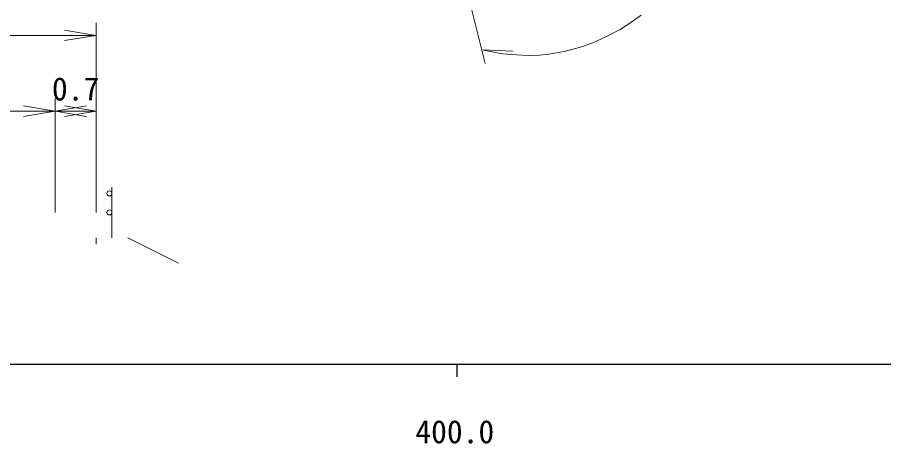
# Model space of a CAD drawing. Units: millimetres, scale not verified, with parts at other scales. Extents: x 40000 to 680000, y 20000 to 380000.
# Drawn here: x 433269 to 501744, y 198715 to 232424 of the extents above; entities that cross this region are included whole.
import ezdxf
from ezdxf.enums import TextEntityAlignment as Align

# ---------------------------------------------------------------- set-up
doc = ezdxf.new("R2010")
doc.units = ezdxf.units.MM
doc.header["$LTSCALE"] = 1000
for name, color, linetype, lineweight in [('M-BGD', 7, 'Continuous', 13), ('M-STR-HTXT', 7, 'Continuous', 13), ('M-TTL', 2, 'Continuous', 140), ('M-TTL-BAND', 7, 'Continuous', 25)]:
    doc.layers.add(name, color=color, linetype=linetype, lineweight=lineweight)
doc.styles.add('ＭＳ ゴシック', font='')
doc.styles.get('ＭＳ ゴシック').set_extended_font_data('MS Gothic')

# ---------------------------------------------------------------- blocks, each defined once
blk = doc.blocks.new('open_arrow')
at = {"color": 0, "linetype": 'Continuous', "lineweight": -2}
blk.add_lwpolyline([(7.5, 1.25), (0, 0), (7.5, -1.25)], dxfattribs=at)

msp = doc.modelspace()

# ---------------------------------------------------------------- linework, layer by layer
at = {"layer": 'M-BGD'}
for p, q in [((439500, 215000), (439500, 214500)), ((442000, 215000), (446000, 213000))]:
    msp.add_line(p, q, dxfattribs=at)
at = {"layer": 'M-STR-HTXT'}
for p, q in [((465281, 248762), (470257, 228777)), ((439500, 217000), (439500, 232000)), ((410500, 231000), (439500, 231000)), ((469992, 229841), (472445, 229746)), ((436250, 217000), (436250, 226000)), ((413750, 225000), (436250, 225000)), ((436250, 225000), (439500, 225000))]:
    msp.add_line(p, q, dxfattribs=at)
msp.add_lwpolyline([(469992, 229841), (471625, 229547), (472713, 229452), (473692, 229411), (474537, 229444), (475249, 229520), (476485, 229717), (477773, 230066), (478747, 230407), (479789, 230871), (480909, 231465), (481760, 232019), (482586, 232608)], dxfattribs=at)
at = {"layer": 'M-TTL', "color": 7, "lineweight": 13}
msp.add_line((440750, 215000), (440750, 219000), dxfattribs=at)
for centre in [(440550, 218500), (440550, 217000)]:
    msp.add_circle(centre, 200, dxfattribs=at)
at = {"layer": 'M-TTL-BAND'}
for p, q in [((40000, 205000), (579000, 205000)), ((468000, 205000), (468000, 204000))]:
    msp.add_line(p, q, dxfattribs=at)

# ---------------------------------------------------------------- block references
at = {"layer": 'M-STR-HTXT', "xscale": 333, "yscale": 333, "rotation": 180}
for p in [(439500, 231000), (436250, 225000), (439500, 225000)]:
    msp.add_blockref('open_arrow', p, dxfattribs=at)
at = {"layer": 'M-STR-HTXT', "xscale": 333, "yscale": 333}
msp.add_blockref('open_arrow', (436250, 225000), dxfattribs=at)

# ---------------------------------------------------------------- texts
at = {"layer": 'M-STR-HTXT', "style": 'ＭＳ ゴシック'}
msp.add_text('0.7', height=1833, dxfattribs=at).set_placement((437875, 225300), align=Align.BOTTOM_CENTER)
at = {"layer": 'M-TTL-BAND', "style": 'ＭＳ ゴシック'}
msp.add_text('400.0', height=1833, dxfattribs=at).set_placement((467844, 198195), align=Align.BOTTOM_CENTER)

doc.saveas('drawing.dxf')
